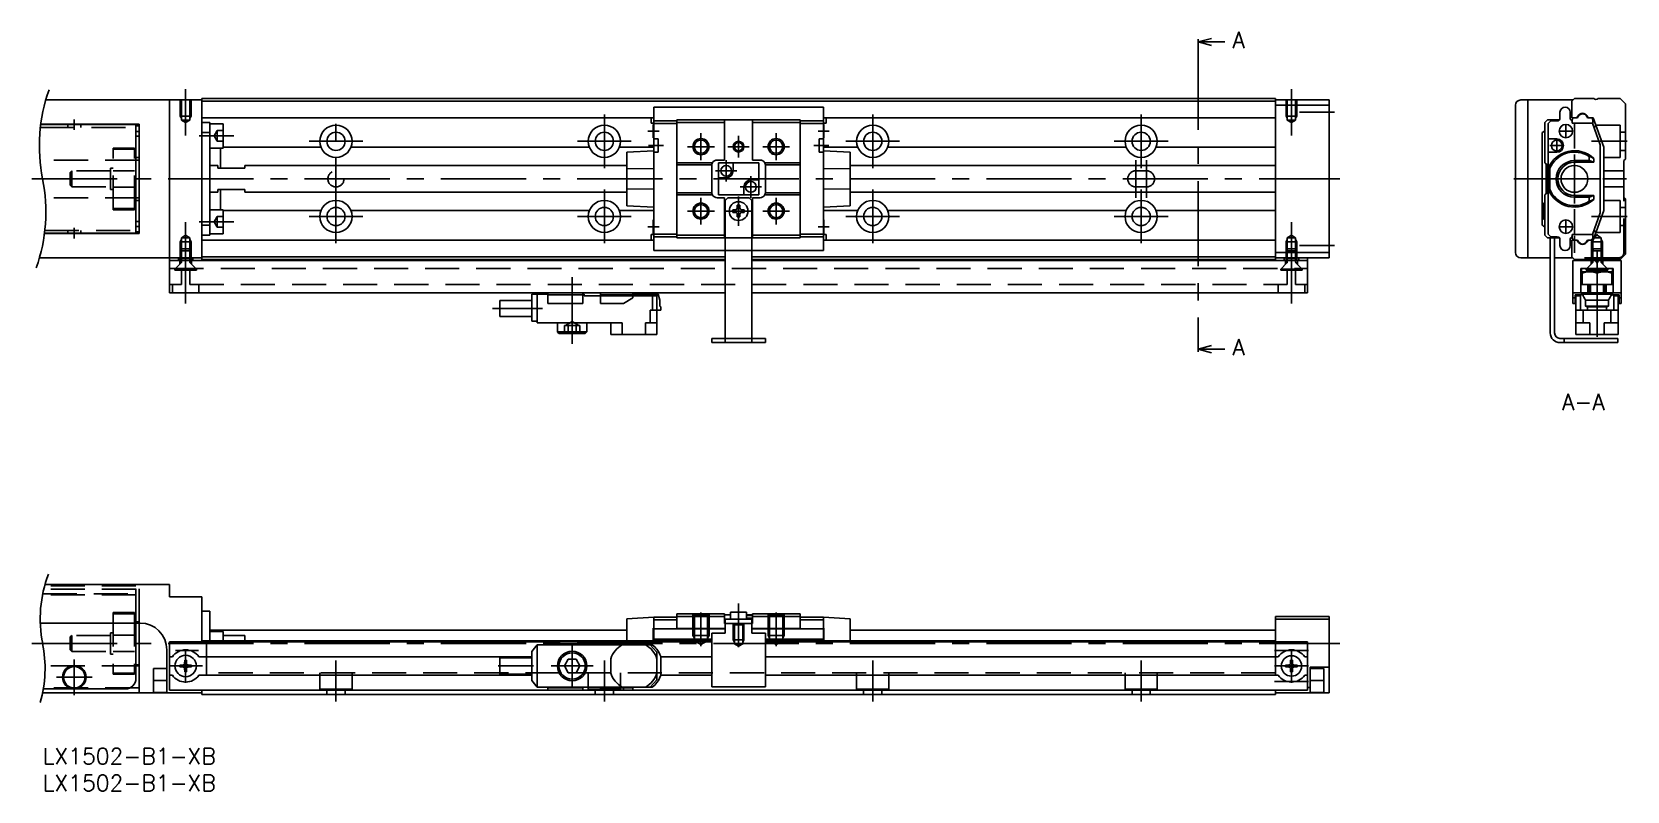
# Model space of a CAD drawing. Extents: x -2 to 295, y -8 to 133.
import ezdxf

# ---------------------------------------------------------------- set-up
doc = ezdxf.new("R2010")
doc.units = 0
doc.header["$LTSCALE"] = 0.5
doc.linetypes.add('CENTER', pattern=[50.8, 31.75, -6.35, 6.35, -6.35])
doc.linetypes.add('DASHED', pattern=[19.05, 12.7, -6.35])
doc.layers.get('0').update_dxf_attribs({"linetype": 'CONTINUOUS'})
for name, color, linetype in [('MSM_CENTER', 1, 'CENTER'), ('MSM_CONTINUOUS', 7, 'CONTINUOUS'), ('MSM_DASHED', 4, 'DASHED'), ('MSM_NARROW', 5, 'CONTINUOUS'), ('MSM_PART_NUMBER', 7, 'CONTINUOUS')]:
    doc.layers.add(name, color=color, linetype=linetype)
doc.styles.get("Standard").update_dxf_attribs({"font": 'txt.shx', "height": 3, "bigfont": 'bigfont.shx'})

# ---------------------------------------------------------------- blocks, each defined once
blk = doc.blocks.new('*U2')
at = {"layer": 'MSM_PART_NUMBER'}
blk.add_text('LX1502-B1-XB', height=3, dxfattribs=at).set_placement((0, -3))
blk = doc.blocks.new('*U3')
at = {"layer": 'MSM_PART_NUMBER'}
blk.add_text('LX1502-B1-XB', height=3, dxfattribs=at).set_placement((0, -8))

msp = doc.modelspace()

# ---------------------------------------------------------------- linework, layer by layer
at = {"color": 7, "linetype": 'CONTINUOUS'}
for p in [(289.3, 90.82), (289.82, 90.82)]:
    msp.add_line(p, (289.56, 90.32), dxfattribs=at)
at = {"layer": 'MSM_CENTER'}
for p, q in [((215.24, 131.02), (215.24, 74.82)), ((26.64, 122.72), (26.64, 114.07)), ((232.64, 122.72), (232.64, 114.07)), ((5.89, 115.13), (5.89, 117.11)), ((54.64, 94.02), (54.64, 118.02)), ((104.64, 108.02), (104.64, 118.02)), ((154.64, 108.02), (154.64, 118.02)), ((204.64, 108.02), (204.64, 118.02)), ((234.14, 118.42), (240.64, 118.42)), ((283.76, 113.61), (283.76, 116.24)), ((285.36, 111.66), (285.36, 116.39)), ((29.14, 114.02), (35.64, 114.02)), ((49.64, 113.02), (59.64, 113.02)), ((99.64, 113.02), (109.64, 113.02)), ((112.74, 114.92), (114.84, 114.92)), ((122.64, 109.52), (122.64, 114.52)), ((129.64, 110.02), (129.64, 114.02)), ((136.64, 109.52), (136.64, 114.52)), ((144.44, 114.92), (146.54, 114.92)), ((149.64, 113.02), (159.64, 113.02)), ((199.64, 113.02), (209.64, 113.02)), ((282.06, 110.91), (282.06, 113.54)), ((285.08, 114.92), (282.45, 114.92)), ((288.56, 113.02), (295.16, 113.02)), ((112.84, 112.22), (115.64, 112.22)), ((120.14, 112.02), (125.14, 112.02)), ((127.64, 112.02), (131.64, 112.02)), ((134.14, 112.02), (139.14, 112.02)), ((143.64, 112.22), (146.44, 112.22)), ((283.38, 112.22), (280.75, 112.22)), ((285.36, 101.46), (285.36, 110.59)), ((125.34, 107.52), (129.34, 107.52)), ((127.34, 105.52), (127.34, 109.52)), ((203.64, 109.52), (203.64, 102.52)), ((205.64, 109.52), (205.64, 102.52)), ((280.14, 107.52), (280.69, 107.52)), ((-2, 106.02), (241.64, 106.02)), ((104.64, 94.02), (104.64, 104.02)), ((129.94, 104.52), (133.94, 104.52)), ((131.94, 102.52), (131.94, 106.52)), ((154.64, 94.02), (154.64, 104.02)), ((204.64, 94.02), (204.64, 104.02)), ((289.93, 106.02), (272.57, 106.02)), ((280.14, 104.52), (280.69, 104.52)), ((290.66, 106.02), (295.06, 106.02)), ((122.64, 97.52), (122.64, 102.52)), ((129.64, 97.27), (129.64, 102.77)), ((136.64, 97.52), (136.64, 102.52)), ((49.64, 99.02), (59.64, 99.02)), ((99.64, 99.02), (109.64, 99.02)), ((120.14, 100.02), (125.14, 100.02)), ((126.89, 100.02), (132.39, 100.02)), ((134.14, 100.02), (139.14, 100.02)), ((149.64, 99.02), (159.64, 99.02)), ((199.64, 99.02), (209.64, 99.02)), ((283.76, 95.81), (283.76, 98.44)), ((285.36, 95.66), (285.36, 100.39)), ((288.56, 99.02), (295.16, 99.02)), ((5.89, 94.93), (5.89, 96.91)), ((26.64, 82.82), (26.64, 97.97)), ((29.14, 98.02), (35.64, 98.02)), ((112.74, 97.12), (114.84, 97.12)), ((144.44, 97.12), (146.54, 97.12)), ((232.64, 82.82), (232.64, 97.97)), ((285.08, 97.12), (282.45, 97.12)), ((285.36, 92.25), (285.36, 95.4)), ((289.56, 76.63), (289.56, 95.74)), ((234.14, 93.62), (240.64, 93.62)), ((98.64, 87.72), (98.64, 75.29)), ((83.78, 81.87), (93.14, 81.87)), ((129.64, 26.92), (129.64, 18.79)), ((122.64, 19), (122.64, 25.29)), ((136.64, 19), (136.64, 25.29)), ((113.73, 21.1), (113.84, 21.1)), ((145.43, 21.1), (145.54, 21.1)), ((-2, 19.5), (241.64, 19.5)), ((26.64, 12.15), (26.64, 18.45)), ((98.64, 11.41), (98.64, 19.19)), ((229.49, 18.2), (235.79, 18.2)), ((232.64, 12.15), (232.64, 18.45)), ((5.89, 9.89), (5.89, 16.51)), ((23.49, 15.3), (29.79, 15.3)), ((54.64, 16.3), (54.64, 8.7)), ((84.84, 15.3), (91.44, 15.3)), ((94.75, 15.3), (102.53, 15.3)), ((104.64, 16.3), (104.64, 8.7)), ((154.64, 16.3), (154.64, 8.7)), ((204.64, 16.3), (204.64, 8.7)), ((229.49, 15.3), (235.79, 15.3)), ((2.58, 13.2), (9.2, 13.2)), ((20.51, 12.6), (23.26, 12.6)), ((229.49, 12.4), (235.79, 12.4)), ((236.01, 12.6), (238.76, 12.6))]:
    msp.add_line(p, q, dxfattribs=at)
at = {"layer": 'MSM_CONTINUOUS'}
for p, q in [((0.59, 120.72), (29.64, 120.72)), ((23.64, 84.82), (23.64, 120.72)), ((29.64, 121.02), (229.64, 121.02)), ((29.64, 90.82), (29.64, 121.02)), ((229.64, 120.52), (29.64, 120.52)), ((145.44, 119.37), (113.84, 119.37)), ((113.84, 119.37), (113.84, 92.67)), ((145.44, 92.67), (145.44, 119.37)), ((229.64, 90.82), (229.64, 121.02)), ((229.64, 120.72), (239.64, 120.72)), ((239.64, 119.72), (229.64, 119.72)), ((239.64, 91.32), (239.64, 120.72)), ((274.36, 92.32), (274.36, 119.72)), ((275.36, 120.72), (285.06, 120.72)), ((276.66, 91.32), (276.66, 120.72)), ((284.86, 120.52), (285.36, 121.02)), ((284.86, 117.42), (284.86, 120.52)), ((285.36, 121.02), (288.96, 121.02)), ((289.76, 121.02), (293.86, 121.02)), ((293.86, 121.02), (294.86, 120.02)), ((294.86, 120.02), (294.86, 109.72)), ((17.39, 116.14), (-0.36, 116.14)), ((17.99, 116.22), (-0.34, 116.22)), ((17.39, 116.22), (17.39, 95.82)), ((17.99, 95.82), (17.99, 116.22)), ((29.64, 117.42), (113.84, 117.42)), ((31.14, 116.52), (29.64, 116.52)), ((31.14, 95.52), (31.14, 116.52)), ((31.34, 116.27), (31.14, 116.35)), ((33.64, 116.27), (31.14, 116.27)), ((33.64, 116.27), (33.64, 111.77)), ((113.34, 117.42), (113.34, 116.37)), ((113.84, 116.37), (113.34, 116.37)), ((113.74, 116.17), (113.74, 113.67)), ((113.84, 116.17), (113.74, 116.17)), ((118.14, 116.82), (113.84, 116.82)), ((118.14, 116.32), (113.84, 116.32)), ((118.14, 117.02), (118.14, 95.02)), ((141.14, 117.02), (118.14, 117.02)), ((127.04, 116.52), (118.14, 116.52)), ((127.04, 117.02), (127.04, 109.52)), ((132.24, 109.52), (132.24, 117.02)), ((141.14, 116.52), (132.24, 116.52)), ((141.14, 117.02), (141.14, 95.02)), ((145.44, 116.82), (141.14, 116.82)), ((145.44, 116.32), (141.14, 116.32)), ((229.64, 117.42), (145.44, 117.42)), ((145.94, 116.37), (145.44, 116.37)), ((145.54, 116.17), (145.44, 116.17)), ((145.54, 116.17), (145.54, 113.67)), ((145.94, 117.42), (145.94, 116.37)), ((280.36, 117.02), (279.86, 116.52)), ((279.86, 116.52), (279.86, 109.02)), ((282.56, 117.02), (280.36, 117.02)), ((280.96, 116.82), (280.46, 116.32)), ((280.46, 116.32), (280.46, 95.72)), ((282.16, 116.82), (280.96, 116.82)), ((282.66, 118.42), (282.66, 117.32)), ((284.56, 117.32), (284.56, 118.42)), ((285.94, 117.42), (284.86, 117.42)), ((284.94, 117.02), (284.94, 116.37)), ((284.94, 116.37), (288.78, 116.37)), ((285.96, 117.67), (285.82, 117.42)), ((286.06, 117.64), (285.94, 117.42)), ((287.79, 117.42), (287.67, 117.64)), ((287.91, 117.42), (287.73, 117.74)), ((288.86, 117.42), (287.79, 117.42)), ((290.16, 112.35), (288.7, 116.37)), ((288.78, 116.37), (288.78, 117.02)), ((290.86, 111.93), (288.86, 117.42)), ((17.99, 115.87), (17.39, 115.87)), ((17.99, 114.87), (17.39, 114.87)), ((17.99, 113.98), (17.39, 113.98)), ((31.14, 114.64), (29.64, 114.64)), ((113.74, 113.67), (113.84, 113.67)), ((114.64, 113.47), (113.84, 113.47)), ((114.64, 113.47), (114.64, 110.97)), ((144.64, 113.47), (145.44, 113.47)), ((144.64, 113.47), (144.64, 110.97)), ((145.44, 113.67), (145.54, 113.67)), ((279.36, 114.64), (279.36, 97.41)), ((282.06, 113.47), (280.46, 113.47)), ((17.99, 110.02), (17.39, 110.02)), ((31.14, 111.77), (33.64, 111.77)), ((33.14, 111.77), (33.14, 108.02)), ((51.85, 111.93), (33.64, 111.93)), ((101.85, 111.93), (57.43, 111.93)), ((113.84, 111.93), (107.43, 111.93)), ((113.84, 111.27), (108.84, 111.01)), ((108.84, 101.03), (108.84, 111.01)), ((113.84, 110.97), (114.64, 110.97)), ((145.44, 110.97), (144.64, 110.97)), ((151.85, 111.93), (145.44, 111.93)), ((150.44, 111.01), (145.44, 111.27)), ((150.44, 111.01), (150.44, 101.03)), ((201.85, 111.93), (157.43, 111.93)), ((229.64, 111.93), (207.43, 111.93)), ((280.46, 110.97), (282.06, 110.97)), ((288.09, 109.43), (288.09, 110.2)), ((290.16, 99.69), (290.16, 112.35)), ((290.86, 100.12), (290.86, 111.93)), ((32.64, 108.52), (31.14, 108.52)), ((32.64, 108.52), (32.64, 108.02)), ((32.64, 108.02), (37.64, 108.02)), ((108.84, 108.52), (37.64, 108.52)), ((37.64, 108.02), (37.64, 108.52)), ((113.84, 107.91), (108.84, 107.94)), ((124.77, 109.02), (118.14, 109.02)), ((124.64, 108.62), (118.14, 108.62)), ((124.64, 108.52), (124.64, 103.52)), ((127.04, 109.52), (125.64, 109.52)), ((133.39, 109.02), (125.89, 109.02)), ((125.89, 109.02), (125.89, 103.02)), ((128.64, 107.52), (128.64, 109.02)), ((133.64, 109.52), (132.24, 109.52)), ((133.39, 103.02), (133.39, 109.02)), ((141.14, 109.02), (134.5, 109.02)), ((141.14, 108.62), (134.63, 108.62)), ((134.64, 103.52), (134.64, 108.52)), ((150.44, 107.94), (145.44, 107.91)), ((229.64, 108.52), (150.44, 108.52)), ((279.86, 109.02), (280.26, 108.62)), ((280.06, 103.22), (280.06, 108.82)), ((280.26, 108.62), (280.26, 103.42)), ((280.76, 107.94), (280.46, 107.91)), ((280.76, 104.1), (280.76, 107.94)), ((288.09, 109.43), (285.36, 109.43)), ((285.36, 109.12), (288.96, 109.12)), ((288.96, 109.12), (288.09, 109.43)), ((288.96, 109.12), (288.96, 109.84)), ((294.86, 109.72), (294.56, 109.42)), ((294.56, 109.42), (294.56, 102.62)), ((37.64, 104.02), (32.64, 104.02)), ((32.64, 104.02), (32.64, 103.52)), ((33.14, 104.02), (33.14, 100.27)), ((37.64, 103.52), (37.64, 104.02)), ((108.84, 104.1), (113.84, 104.14)), ((125.89, 106.22), (127.34, 106.22)), ((130.64, 104.52), (130.64, 103.02)), ((133.39, 105.82), (131.94, 105.82)), ((145.44, 104.14), (150.44, 104.1)), ((280.26, 105.82), (280.06, 105.82)), ((280.16, 105.52), (280.16, 103.52)), ((280.26, 105.52), (280.16, 105.52)), ((280.46, 104.14), (280.76, 104.1)), ((17.39, 102.02), (17.99, 102.02)), ((31.14, 103.52), (32.64, 103.52)), ((37.64, 103.52), (108.84, 103.52)), ((124.64, 103.42), (118.14, 103.42)), ((124.77, 103.02), (118.14, 103.02)), ((125.64, 102.52), (127.04, 102.52)), ((125.89, 103.02), (133.39, 103.02)), ((127.04, 102.52), (127.04, 95.02)), ((127.64, 102.52), (127.14, 102.02)), ((127.14, 75.52), (127.14, 102.02)), ((131.64, 102.52), (127.64, 102.52)), ((129.4, 100.59), (129.41, 101.1)), ((129.88, 100.59), (129.87, 101.1)), ((132.14, 102.02), (131.64, 102.52)), ((132.14, 75.52), (132.14, 102.02)), ((132.24, 102.52), (133.64, 102.52)), ((132.24, 95.02), (132.24, 102.52)), ((141.14, 103.02), (134.5, 103.02)), ((141.14, 103.42), (134.63, 103.42)), ((150.44, 103.52), (229.64, 103.52)), ((279.56, 98.52), (279.56, 101.52)), ((279.86, 101.52), (279.56, 101.52)), ((280.26, 103.42), (279.86, 103.02)), ((279.86, 103.02), (279.86, 95.52)), ((280.16, 103.52), (280.26, 103.52)), ((285.36, 102.92), (288.96, 102.92)), ((285.36, 102.62), (288.09, 102.62)), ((288.09, 102.62), (288.96, 102.92)), ((288.09, 101.85), (288.09, 102.62)), ((288.96, 102.2), (288.96, 102.92)), ((294.56, 102.62), (294.86, 102.32)), ((294.86, 102.32), (294.86, 92.02)), ((33.64, 100.27), (31.14, 100.27)), ((33.64, 100.27), (33.64, 95.77)), ((51.85, 100.12), (33.64, 100.12)), ((101.85, 100.12), (57.43, 100.12)), ((113.84, 100.12), (107.43, 100.12)), ((108.84, 101.03), (113.84, 100.77)), ((113.74, 98.37), (113.74, 95.87)), ((113.84, 98.37), (113.74, 98.37)), ((129.07, 100.26), (128.56, 100.25)), ((129.07, 99.78), (128.56, 99.79)), ((129.3, 100.36), (129.07, 100.26)), ((129.3, 99.68), (129.07, 99.78)), ((129.3, 100.36), (129.4, 100.59)), ((129.3, 99.68), (129.4, 99.46)), ((129.4, 99.46), (129.41, 98.95)), ((129.88, 99.46), (129.87, 98.95)), ((129.98, 100.36), (129.88, 100.59)), ((129.98, 99.68), (129.88, 99.46)), ((129.98, 100.36), (130.2, 100.26)), ((129.98, 99.68), (130.2, 99.78)), ((130.2, 100.26), (130.71, 100.25)), ((130.2, 99.78), (130.71, 99.79)), ((145.44, 100.77), (150.44, 101.03)), ((151.85, 100.12), (145.44, 100.12)), ((145.54, 98.37), (145.44, 98.37)), ((145.54, 98.37), (145.54, 95.87)), ((201.85, 100.12), (157.43, 100.12)), ((229.64, 100.12), (207.43, 100.12)), ((279.56, 98.52), (279.86, 98.52)), ((288.7, 95.67), (290.16, 99.69)), ((288.86, 94.62), (290.86, 100.12)), ((17.99, 95.82), (0.34, 95.82)), ((0.36, 95.91), (17.39, 95.91)), ((17.99, 98.06), (17.39, 98.06)), ((17.99, 97.18), (17.39, 97.18)), ((17.99, 96.18), (17.39, 96.18)), ((31.14, 97.41), (29.64, 97.41)), ((29.64, 95.52), (31.14, 95.52)), ((31.14, 95.69), (31.34, 95.77)), ((31.14, 95.77), (33.64, 95.77)), ((113.34, 95.67), (113.34, 94.62)), ((113.84, 95.67), (113.34, 95.67)), ((113.74, 95.87), (113.84, 95.87)), ((118.14, 95.72), (113.84, 95.72)), ((118.14, 95.22), (113.84, 95.22)), ((127.04, 95.52), (118.14, 95.52)), ((141.14, 95.52), (132.24, 95.52)), ((145.44, 95.72), (141.14, 95.72)), ((145.44, 95.22), (141.14, 95.22)), ((145.44, 95.87), (145.54, 95.87)), ((145.94, 95.67), (145.44, 95.67)), ((145.94, 95.67), (145.94, 94.62)), ((279.86, 95.52), (280.36, 95.02)), ((280.46, 95.72), (280.96, 95.22)), ((280.96, 95.22), (282.16, 95.22)), ((288.78, 95.67), (284.94, 95.67)), ((284.94, 95.67), (284.94, 95.02)), ((288.78, 95.02), (288.78, 95.67)), ((29.64, 94.62), (113.84, 94.62)), ((113.84, 92.67), (145.44, 92.67)), ((141.14, 95.02), (118.14, 95.02)), ((145.44, 94.62), (229.64, 94.62)), ((229.64, 92.32), (239.64, 92.32)), ((280.36, 95.02), (282.56, 95.02)), ((280.86, 95.02), (280.86, 77.32)), ((281.66, 77.32), (281.66, 95.02)), ((282.66, 94.72), (282.66, 93.62)), ((284.56, 93.62), (284.56, 94.72)), ((284.86, 94.62), (285.94, 94.62)), ((284.86, 91.52), (284.86, 94.62)), ((285.82, 94.62), (285.96, 94.38)), ((285.94, 94.62), (286.06, 94.41)), ((287.67, 94.41), (287.79, 94.62)), ((287.73, 94.31), (287.91, 94.62)), ((287.79, 94.62), (288.86, 94.62)), ((29.64, 91.32), (-0.59, 91.32)), ((23.64, 90.82), (127.14, 90.82)), ((29.64, 91.52), (127.14, 91.52)), ((29.64, 91.02), (127.14, 91.02)), ((132.14, 91.52), (229.64, 91.52)), ((132.14, 91.02), (229.64, 91.02)), ((132.14, 90.82), (235.64, 90.82)), ((239.64, 91.32), (229.64, 91.32)), ((235.64, 84.82), (235.64, 91.32)), ((275.36, 91.32), (280.86, 91.32)), ((285.06, 91.32), (281.66, 91.32)), ((285.36, 91.02), (284.86, 91.52)), ((285.06, 90.82), (285.06, 82.82)), ((285.06, 90.82), (294.06, 90.82)), ((293.86, 91.02), (285.36, 91.02)), ((286.56, 91.02), (286.56, 90.82)), ((286.66, 89.32), (286.66, 86.32)), ((292.46, 89.32), (286.66, 89.32)), ((287.66, 89.32), (287.56, 89.22)), ((291.56, 89.22), (287.56, 89.22)), ((287.56, 89.02), (287.56, 89.22)), ((291.46, 89.32), (291.56, 89.22)), ((291.56, 89.02), (291.56, 89.22)), ((292.46, 86.32), (292.46, 89.32)), ((292.56, 90.82), (292.56, 91.02)), ((294.86, 92.02), (293.86, 91.02)), ((294.06, 82.82), (294.06, 90.82)), ((286.66, 86.32), (292.46, 86.32)), ((286.81, 86.32), (286.81, 88.72)), ((286.81, 88.72), (292.31, 88.72)), ((291.56, 89.02), (287.56, 89.02)), ((287.86, 86.32), (287.86, 84.82)), ((288.06, 86.32), (288.06, 84.82)), ((289.56, 86.32), (289.56, 88.48)), ((291.06, 84.82), (291.06, 86.32)), ((291.26, 84.82), (291.26, 86.32)), ((292.31, 86.32), (292.31, 88.72)), ((23.64, 84.82), (127.14, 84.82)), ((85.14, 80.37), (85.14, 83.37)), ((91.14, 83.37), (85.14, 83.37)), ((94.14, 84.52), (91.14, 84.52)), ((91.14, 79.52), (91.14, 84.52)), ((92.14, 84.52), (92.14, 79.22)), ((94.14, 84.82), (94.14, 82.82)), ((100.64, 84.42), (94.14, 84.42)), ((100.64, 84.82), (100.64, 82.82)), ((100.89, 84.52), (100.64, 84.52)), ((100.89, 84.22), (100.89, 84.52)), ((114.51, 84.22), (100.89, 84.22)), ((103.94, 84.82), (103.94, 82.82)), ((109.94, 84.42), (103.94, 84.42)), ((109.94, 83.84), (108.18, 82.82)), ((108.59, 84.22), (108.59, 84.42)), ((109.77, 84.22), (109.77, 84.42)), ((109.94, 84.82), (109.94, 83.84)), ((114.68, 84.52), (109.94, 84.52)), ((113.58, 84.22), (113.58, 81.57)), ((114.44, 84.22), (114.44, 81.57)), ((114.51, 84.22), (114.51, 84.52)), ((115, 83.43), (114.68, 84.52)), ((115, 82.32), (115, 83.43)), ((132.14, 84.82), (235.64, 84.82)), ((294.06, 84.82), (285.06, 84.82)), ((285.46, 83.84), (285.06, 83.84)), ((285.46, 84.42), (286.56, 84.42)), ((285.46, 82.82), (285.46, 84.42)), ((285.61, 84.42), (285.61, 77.02)), ((285.61, 84.22), (286.56, 84.22)), ((286.46, 84.22), (286.46, 81.57)), ((286.56, 84.22), (286.56, 84.52)), ((292.56, 84.52), (286.56, 84.52)), ((287.44, 83.43), (291.68, 83.43)), ((287.44, 82.32), (287.44, 83.43)), ((291.68, 83.43), (291.68, 82.32)), ((292.56, 84.52), (292.56, 84.22)), ((292.56, 84.42), (293.66, 84.42)), ((292.56, 84.22), (293.51, 84.22)), ((292.67, 84.22), (292.67, 81.57)), ((293.51, 77.02), (293.51, 84.42)), ((293.66, 84.42), (293.66, 82.82)), ((293.66, 83.84), (294.06, 83.84)), ((85.14, 80.37), (91.14, 80.37)), ((100.64, 82.82), (94.14, 82.82)), ((108.18, 82.82), (103.94, 82.82)), ((115.14, 81.57), (113.2, 81.57)), ((113.2, 79.22), (113.2, 81.57)), ((114.44, 77.02), (114.44, 81.57)), ((115.14, 82.17), (115, 82.32)), ((115.14, 82.17), (115.14, 81.57)), ((285.46, 82.82), (285.06, 82.82)), ((293.51, 81.57), (285.61, 81.57)), ((287.01, 79.22), (287.01, 81.57)), ((287.44, 82.32), (291.68, 82.32)), ((287.81, 82.17), (287.44, 82.32)), ((287.81, 82.17), (287.81, 81.57)), ((287.81, 82.17), (291.32, 82.17)), ((291.68, 82.32), (291.32, 82.17)), ((291.32, 82.17), (291.32, 81.57)), ((292.11, 79.22), (292.11, 81.57)), ((293.66, 82.82), (294.06, 82.82)), ((92.14, 79.52), (91.14, 79.52)), ((92.14, 79.22), (107.98, 79.22)), ((95.89, 79.22), (95.89, 77.52)), ((95.89, 77.52), (96.19, 77.22)), ((95.89, 77.52), (101.39, 77.52)), ((101.09, 77.22), (101.39, 77.52)), ((101.39, 77.52), (101.39, 79.22)), ((105.84, 79.22), (105.84, 77.02)), ((107.98, 77.02), (107.98, 79.22)), ((114.44, 79.22), (112.29, 79.22)), ((112.29, 79.22), (112.29, 77.02)), ((285.61, 79.22), (288.24, 79.22)), ((288.24, 77.02), (288.24, 79.22)), ((290.89, 79.22), (293.51, 79.22)), ((290.89, 79.22), (290.89, 77.02)), ((96.19, 77.22), (101.09, 77.22)), ((114.44, 77.02), (105.84, 77.02)), ((124.64, 76.32), (127.14, 76.32)), ((124.64, 75.52), (124.64, 76.32)), ((134.64, 75.52), (124.64, 75.52)), ((132.14, 76.32), (134.64, 76.32)), ((134.64, 76.32), (134.64, 75.52)), ((293.46, 76.32), (282.66, 76.32)), ((282.66, 75.52), (293.46, 75.52)), ((283.46, 75.52), (283.46, 76.32)), ((293.51, 77.02), (285.61, 77.02)), ((293.46, 75.52), (293.46, 76.32)), ((23.64, 30.5), (0.44, 30.5)), ((23.64, 30.5), (23.64, 28.2)), ((23.64, 28.2), (29.64, 28.2)), ((29.64, 19.8), (29.64, 28.2)), ((31.14, 25.5), (29.64, 25.5)), ((31.14, 25.5), (31.14, 20)), ((108.84, 24.1), (113.84, 24.4)), ((108.84, 20), (108.84, 24.1)), ((118.14, 24.4), (113.84, 24.4)), ((113.84, 20), (113.84, 24.4)), ((118.14, 23.9), (113.84, 23.9)), ((118.14, 25), (118.14, 22.3)), ((127.04, 25), (118.14, 25)), ((127.04, 24.5), (118.14, 24.5)), ((127.04, 25), (127.04, 23.2)), ((127.04, 24.8), (128.14, 24.8)), ((127.14, 24), (127.14, 21.4)), ((132.14, 24), (127.14, 24)), ((128.14, 25.3), (131.14, 25.3)), ((128.14, 25.3), (128.14, 24)), ((131.14, 24), (131.14, 25.3)), ((132.24, 24.8), (131.14, 24.8)), ((132.24, 24.7), (131.14, 24.7)), ((131.14, 24.2), (132.24, 24.2)), ((132.14, 24), (132.14, 21.4)), ((132.24, 25), (132.24, 23.2)), ((141.14, 25), (132.24, 25)), ((141.14, 24.5), (132.24, 24.5)), ((141.14, 25), (141.14, 22.3)), ((145.44, 24.4), (141.14, 24.4)), ((145.44, 23.9), (141.14, 23.9)), ((145.44, 24.4), (150.44, 24.1)), ((145.44, 20), (145.44, 24.4)), ((150.44, 24.1), (150.44, 20)), ((229.64, 24.5), (229.64, 19.8)), ((239.64, 24.5), (229.64, 24.5)), ((239.64, 24), (229.64, 24)), ((239.64, 24.5), (239.64, 10.3)), ((18.14, 23.3), (-0.44, 23.3)), ((17.39, 23.3), (17.39, 13.02)), ((17.99, 23.3), (17.99, 15.3)), ((108.84, 22), (31.14, 22)), ((33.64, 21.75), (31.14, 21.75)), ((33.64, 21.75), (33.64, 20)), ((33.64, 21), (37.64, 21)), ((37.64, 21), (37.64, 20)), ((113.84, 22.35), (113.74, 22.35)), ((113.74, 22.35), (113.74, 20)), ((127.14, 22.2), (113.84, 22.2)), ((127.14, 22.3), (118.14, 22.3)), ((124.64, 21.4), (124.64, 11.4)), ((124.64, 21.4), (127.14, 21.4)), ((127.04, 23.2), (127.14, 23.2)), ((132.14, 23.2), (132.24, 23.2)), ((141.14, 22.3), (132.14, 22.3)), ((145.44, 22.2), (132.14, 22.2)), ((132.14, 21.4), (134.64, 21.4)), ((134.64, 21.4), (134.64, 11.4)), ((145.54, 22.35), (145.44, 22.35)), ((145.54, 22.35), (145.54, 20)), ((229.64, 22), (150.44, 22)), ((23.14, 18.3), (23.14, 10.3)), ((124.64, 19.8), (23.64, 19.8)), ((23.64, 19.8), (23.64, 10.8)), ((24.73, 18.2), (29.04, 18.2)), ((124.64, 20), (29.64, 20)), ((92.14, 19.25), (91.14, 18)), ((91.14, 18), (91.14, 12.61)), ((113.58, 19.25), (92.14, 19.25)), ((92.14, 19.25), (92.14, 11.35)), ((94.14, 19.8), (94.14, 19.25)), ((100.64, 19.4), (94.14, 19.4)), ((100.64, 19.8), (100.64, 19.25)), ((103.94, 19.8), (103.94, 19.25)), ((109.94, 19.4), (103.94, 19.4)), ((108.18, 19.4), (108.18, 19.8)), ((109.94, 19.8), (109.94, 19.25)), ((114.44, 17.85), (113.2, 19.25)), ((124.64, 20.3), (113.84, 20.3)), ((114.44, 17.85), (114.44, 12.75)), ((145.44, 20.3), (134.64, 20.3)), ((229.64, 20), (134.64, 20)), ((235.64, 19.8), (134.64, 19.8)), ((235.64, 19.8), (235.64, 10.8)), ((17.39, 15.5), (17.99, 15.5)), ((17.99, 15.3), (17.39, 15.3)), ((24.17, 17), (23.64, 17)), ((26.25, 15.49), (25.55, 15.47)), ((26.25, 15.11), (25.55, 15.13)), ((26.45, 15.69), (26.46, 16.39)), ((26.45, 14.91), (26.46, 14.21)), ((26.83, 15.69), (26.81, 16.39)), ((26.83, 14.91), (26.81, 14.21)), ((27.03, 15.49), (27.72, 15.47)), ((27.03, 15.11), (27.72, 15.13)), ((91.14, 17), (29.11, 17)), ((85.14, 13.8), (85.14, 16.8)), ((91.14, 16.8), (85.14, 16.8)), ((97.92, 16.55), (97.2, 15.3)), ((97.2, 15.3), (97.92, 14.05)), ((99.36, 16.55), (97.92, 16.55)), ((100.08, 15.3), (99.36, 16.55)), ((99.36, 14.05), (100.08, 15.3)), ((105.84, 16.63), (105.84, 13.97)), ((115.14, 13.54), (115.14, 17.06)), ((124.64, 17), (115.14, 17)), ((230.17, 17), (134.64, 17)), ((232.25, 15.49), (231.55, 15.47)), ((232.25, 15.11), (231.55, 15.13)), ((232.45, 15.69), (232.46, 16.39)), ((232.45, 14.91), (232.46, 14.21)), ((232.83, 15.69), (232.81, 16.39)), ((232.83, 14.91), (232.81, 14.21)), ((233.03, 15.49), (233.72, 15.47)), ((233.03, 15.11), (233.72, 15.13)), ((235.64, 17), (235.11, 17)), ((236.14, 15.1), (236.14, 10.3)), ((236.14, 15.1), (239.64, 15.1)), ((20.64, 10.35), (20.64, 14.85)), ((23.14, 14.85), (20.64, 14.85)), ((24.17, 13.6), (23.64, 13.6)), ((91.14, 13.6), (29.11, 13.6)), ((85.14, 13.8), (91.14, 13.8)), ((91.14, 12.61), (92.14, 11.35)), ((97.92, 14.05), (99.36, 14.05)), ((113.2, 11.35), (114.44, 12.75)), ((124.64, 13.6), (115.14, 13.6)), ((230.17, 13.6), (134.64, 13.6)), ((235.64, 13.6), (235.11, 13.6)), ((238.64, 14.85), (236.14, 14.85)), ((238.64, 14.85), (238.64, 10.35)), ((29.64, 10.3), (0, 10.3)), ((0.13, 11.02), (5.6, 11.02)), ((6.17, 11.02), (15.39, 11.02)), ((20.64, 10.35), (23.14, 10.35)), ((235.64, 10.8), (23.64, 10.8)), ((29.64, 10.8), (29.64, 10)), ((229.64, 10), (29.64, 10)), ((92.14, 11.35), (113.58, 11.35)), ((94.14, 11.35), (94.14, 10.8)), ((100.64, 11.2), (94.14, 11.2)), ((100.64, 11.35), (100.64, 10.8)), ((103.94, 11.35), (103.94, 10.8)), ((109.94, 11.2), (103.94, 11.2)), ((108.18, 11.2), (108.18, 10.8)), ((109.94, 11.35), (109.94, 10.8)), ((134.64, 11.4), (124.64, 11.4)), ((229.64, 10.8), (229.64, 10)), ((229.64, 10.3), (239.64, 10.3)), ((236.14, 11.3), (235.64, 11.3)), ((236.14, 10.35), (238.64, 10.35))]:
    msp.add_line(p, q, dxfattribs=at)
for centre, radius in [((54.64, 113.02), 3), ((104.64, 113.02), 3), ((154.64, 113.02), 3), ((204.64, 113.02), 3), ((283.76, 114.92), 1.25), ((54.64, 113.02), 1.7), ((104.64, 113.02), 1.7), ((122.64, 112.02), 1.23), ((136.64, 112.02), 1.23), ((154.64, 113.02), 1.7), ((204.64, 113.02), 1.7), ((282.06, 112.22), 1), ((129.64, 112.02), 0.784), ((127.34, 107.52), 1), ((285.36, 106.02), 2.5), ((131.94, 104.52), 1), ((54.64, 99.02), 3), ((104.64, 99.02), 3), ((122.64, 100.02), 1.23), ((129.64, 100.02), 1.75), ((136.64, 100.02), 1.23), ((154.64, 99.02), 3), ((204.64, 99.02), 3), ((54.64, 99.02), 1.7), ((104.64, 99.02), 1.7), ((154.64, 99.02), 1.7), ((204.64, 99.02), 1.7), ((283.76, 97.12), 1.25), ((98.64, 15.3), 2.75), ((5.89, 13.2), 2.2), ((5.89, 13.2), 2), ((26.64, 15.3), 2), ((98.64, 15.3), 2.45), ((232.64, 15.3), 1.9)]:
    msp.add_circle(centre, radius, dxfattribs=at)
for centre, radius, start, end in [((275.36, 119.72), 1, 90, 180), ((283.61, 118.42), 0.95, 0, 180), ((289.36, 121.32), 0.5, 216.8699, 323.1301), ((282.16, 117.32), 0.5, 270, 0), ((285.06, 117.32), 0.5, 180, 256.2905), ((285.34, 117.02), 0.4, 90, 180), ((286.93, 117.15), 1.1, 93.6747, 152.0371), ((286.93, 117.15), 1, 94.042, 150.9996), ((286.79, 117.15), 1.1, 32.0371, 86.3253), ((286.79, 117.15), 1, 29.0004, 85.958), ((288.38, 117.02), 0.4, 0, 90), ((285.36, 106.02), 10.5, 66.7984, 70.5242), ((285.36, 106.02), 10.5, 121.5881, 124.8499), ((282.06, 112.22), 1.25, 270, 90), ((285.36, 106.02), 5.25, 46.7082, 158.9605), ((285.36, 106.02), 4.99, 56.853, 157.3406), ((286.76, 105.69), 4.7, 62.1148, 73.6165), ((125.45, 108.58), 0.812, 147.1247, 177.1361), ((125.64, 108.52), 1, 174.2608, 180), ((125.64, 108.52), 1, 90, 150), ((127.34, 107.52), 1.3, 270, 0), ((133.64, 108.52), 1, 30, 90), ((133.6, 108.51), 1.04, 6.2531, 29.4861), ((133.64, 108.52), 1, 0, 5.7392), ((285.36, 106.02), 3.41, 90, 270), ((285.36, 106.02), 3.1, 90, 270), ((131.94, 104.52), 1.3, 90, 180), ((285.36, 106.02), 5.25, 201.0395, 313.2918), ((285.36, 106.02), 4.99, 202.6594, 303.147), ((125.64, 103.52), 1, 180, 185.7392), ((125.68, 103.54), 1.04, 186.2531, 209.4861), ((125.64, 103.52), 1, 210, 270), ((129.64, 100.02), 1.1, 77.8196, 102.1804), ((133.64, 103.52), 1, 270, 330), ((133.6, 103.54), 1.04, 330.5139, 353.7469), ((133.64, 103.52), 1, 354.2608, 0), ((286.76, 106.36), 4.71, 286.3898, 297.8789), ((129.64, 100.02), 1.1, 167.8196, 192.1804), ((129.64, 100.02), 1.1, 257.8196, 282.1804), ((129.64, 100.02), 1.1, 347.8196, 12.1804), ((285.36, 106.02), 10.5, 235.1501, 238.4119), ((282.16, 94.72), 0.5, 0, 90), ((285.06, 94.72), 0.5, 103.7095, 180), ((285.36, 106.02), 10.5, 289.4758, 293.2016), ((275.36, 92.32), 1, 180, 270), ((283.61, 93.62), 0.95, 180, 0), ((285.34, 95.02), 0.4, 180, 270), ((286.93, 94.89), 1.1, 207.9629, 266.3253), ((286.93, 94.89), 1, 209.0004, 265.958), ((286.79, 94.89), 1, 274.042, 330.9996), ((286.79, 94.89), 1.1, 273.6747, 327.9629), ((288.38, 95.02), 0.4, 270, 0), ((288.19, 84.75), 3.97, 69.7547, 110.2453), ((290.94, 84.69), 4.03, 70.0556, 109.9444), ((295.42, 88.61), 9.51, 205.4329, 212.9545), ((284.2, 88.33), 8.94, 326.8076, 334.8049), ((282.66, 77.32), 1.8, 180, 270), ((282.66, 77.32), 1, 180, 270), ((18.14, 18.3), 5, 0, 90), ((26.64, 15.3), 3, 34.5181, 145.4819), ((110.14, 15.3), 4.5, 118.6246, 162.8538), ((110.14, 15.3), 4.5, 17.1462, 61.3754), ((110.51, 15.3), 5, 38.3525, 52.1855), ((110.14, 15.3), 5.3, 19.37, 35.8295), ((232.64, 15.3), 3, 34.5181, 145.4819), ((26.64, 15.3), 1.1, 170.8687, 189.1313), ((26.24, 15.7), 0.208, 270, 360), ((26.24, 14.9), 0.208, 0, 90), ((26.64, 15.3), 1.1, 80.8687, 99.1313), ((27.03, 15.7), 0.208, 180, 270), ((27.03, 14.9), 0.208, 90, 180), ((26.64, 15.3), 1.1, 350.8687, 9.1313), ((232.64, 15.3), 1.1, 170.8687, 189.1313), ((232.24, 15.7), 0.208, 270, 360), ((232.24, 14.9), 0.208, 0, 90), ((232.64, 15.3), 1.1, 80.8687, 99.1313), ((233.03, 15.7), 0.208, 180, 270), ((233.03, 14.9), 0.208, 90, 180), ((232.64, 15.3), 1.1, 350.8687, 9.1313), ((15.39, 13.02), 2, 269.9651, 359.965), ((15.39, 13.05), 2, 269.97, 359.104), ((26.64, 15.3), 3, 214.5181, 325.4819), ((26.64, 15.3), 1.1, 260.8687, 279.1313), ((110.14, 15.3), 4.5, 197.1462, 241.3754), ((110.14, 15.3), 4.5, 298.6246, 342.8538), ((110.51, 15.3), 5, 307.8145, 321.6475), ((110.14, 15.3), 5.3, 324.1705, 340.63), ((232.64, 15.3), 3, 214.5181, 325.4819), ((232.64, 15.3), 1.1, 260.8687, 279.1313)]:
    msp.add_arc(centre, radius, start, end, dxfattribs=at)
at = {"layer": 'MSM_DASHED'}
for p, q in [((25.64, 120.72), (25.64, 117.72)), ((25.86, 120.72), (25.86, 116.97)), ((27.42, 120.72), (27.42, 116.97)), ((27.64, 120.72), (27.64, 117.72)), ((231.64, 120.72), (231.64, 117.72)), ((231.86, 120.72), (231.86, 116.97)), ((233.42, 120.72), (233.42, 116.97)), ((233.64, 120.72), (233.64, 117.72)), ((4.69, 116.22), (4.69, 115.62)), ((7.09, 116.22), (7.09, 115.62)), ((25.64, 117.72), (27.64, 117.72)), ((25.64, 117.72), (25.86, 117.35)), ((25.86, 116.97), (27.42, 116.97)), ((25.86, 116.97), (26.64, 116.52)), ((27.42, 116.97), (26.64, 116.52)), ((27.64, 117.72), (27.42, 117.35)), ((231.64, 117.72), (231.86, 117.35)), ((231.64, 117.72), (233.64, 117.72)), ((231.86, 116.97), (232.64, 116.52)), ((231.86, 116.97), (233.42, 116.97)), ((233.42, 116.97), (232.64, 116.52)), ((233.64, 117.72), (233.42, 117.35)), ((293.86, 116.02), (289.37, 116.02)), ((293.86, 110.02), (293.86, 116.02)), ((-0.42, 115.62), (17.39, 115.62)), ((31.96, 114.02), (32.54, 115.02)), ((32.54, 113.02), (31.96, 114.02)), ((32.54, 115.02), (32.54, 113.02)), ((32.54, 115.02), (33.64, 115.02)), ((33.64, 114.02), (32.54, 114.02)), ((32.54, 113.02), (33.64, 113.02)), ((294.86, 114.72), (293.86, 114.72)), ((17.14, 111.77), (13.14, 111.77)), ((13.14, 100.27), (13.14, 111.77)), ((17.14, 111.57), (13.14, 111.57)), ((17.14, 100.27), (17.14, 111.77)), ((17.39, 110.02), (17.14, 110.02)), ((290.86, 110.02), (293.86, 110.02)), ((293.86, 111.32), (294.86, 111.32)), ((17.99, 109.52), (-0.5, 109.52)), ((5.44, 107.52), (5.14, 107.22)), ((5.14, 104.82), (5.14, 107.22)), ((12.64, 107.52), (5.44, 107.52)), ((5.44, 107.52), (5.44, 104.52)), ((12.64, 104.02), (12.64, 108.02)), ((13.14, 108.02), (12.64, 108.02)), ((13.14, 107.55), (17.14, 107.55)), ((203.64, 107.52), (205.64, 107.52)), ((290.86, 107.52), (294.56, 107.52)), ((5.14, 104.82), (5.44, 104.52)), ((5.44, 104.52), (12.64, 104.52)), ((12.64, 104.02), (13.14, 104.02)), ((17.14, 104.49), (13.14, 104.49)), ((203.64, 104.52), (205.64, 104.52)), ((290.86, 104.52), (294.56, 104.52)), ((17.99, 102.52), (0.5, 102.52)), ((17.14, 102.02), (17.39, 102.02)), ((293.86, 102.02), (290.86, 102.02)), ((293.86, 96.02), (293.86, 102.02)), ((294.56, 92.32), (294.56, 102.62)), ((13.14, 100.48), (17.14, 100.48)), ((13.14, 100.27), (17.14, 100.27)), ((32.54, 99.02), (31.96, 98.02)), ((32.54, 97.02), (32.54, 99.02)), ((32.54, 99.02), (33.64, 99.02)), ((294.86, 100.72), (293.86, 100.72)), ((0.42, 96.42), (17.39, 96.42)), ((4.69, 96.42), (4.69, 95.82)), ((7.09, 96.42), (7.09, 95.82)), ((25.86, 95.07), (26.64, 95.52)), ((27.42, 95.07), (26.64, 95.52)), ((31.96, 98.02), (32.54, 97.02)), ((33.64, 98.02), (32.54, 98.02)), ((32.54, 97.02), (33.64, 97.02)), ((231.86, 95.07), (232.64, 95.52)), ((233.42, 95.07), (232.64, 95.52)), ((289.56, 95.52), (288.78, 95.07)), ((289.37, 96.02), (293.86, 96.02)), ((290.35, 95.07), (289.56, 95.52)), ((293.86, 97.32), (294.86, 97.32)), ((25.64, 94.32), (25.86, 94.7)), ((25.64, 90.82), (25.64, 94.32)), ((25.64, 94.32), (27.64, 94.32)), ((25.64, 92.64), (26.02, 93.02)), ((27.64, 92.64), (25.64, 92.64)), ((25.86, 90.52), (25.86, 95.07)), ((25.86, 95.07), (27.42, 95.07)), ((27.26, 93.02), (26.02, 93.02)), ((27.26, 93.02), (27.64, 92.64)), ((27.42, 90.52), (27.42, 95.07)), ((27.64, 94.32), (27.42, 94.7)), ((27.64, 90.82), (27.64, 94.32)), ((231.64, 94.32), (231.86, 94.7)), ((231.64, 90.82), (231.64, 94.32)), ((231.64, 94.32), (233.64, 94.32)), ((231.64, 92.64), (232.02, 93.02)), ((233.64, 92.64), (231.64, 92.64)), ((231.86, 90.52), (231.86, 95.07)), ((231.86, 95.07), (233.42, 95.07)), ((233.26, 93.02), (232.02, 93.02)), ((233.26, 93.02), (233.64, 92.64)), ((233.42, 90.52), (233.42, 95.07)), ((233.64, 94.32), (233.42, 94.7)), ((233.64, 90.82), (233.64, 94.32)), ((288.78, 94.82), (288.56, 94.32)), ((290.56, 94.32), (288.56, 94.32)), ((288.56, 90.82), (288.56, 94.32)), ((288.56, 92.64), (288.94, 93.02)), ((290.56, 92.64), (288.56, 92.64)), ((288.78, 95.07), (290.35, 95.07)), ((288.78, 90.52), (288.78, 95.07)), ((290.18, 93.02), (288.94, 93.02)), ((290.18, 93.02), (290.56, 92.64)), ((290.35, 90.52), (290.35, 95.07)), ((290.35, 94.82), (290.56, 94.32)), ((290.56, 90.82), (290.56, 94.32)), ((23.64, 89.32), (235.64, 89.32)), ((25.8, 90.38), (24.64, 89.22)), ((24.64, 89.02), (24.64, 89.22)), ((28.64, 89.22), (24.64, 89.22)), ((25.29, 90.82), (25.29, 91.32)), ((25.54, 90.12), (25.54, 90.82)), ((25.64, 91.2), (25.86, 90.82)), ((27.64, 91.2), (25.64, 91.2)), ((25.87, 86.32), (25.87, 89.32)), ((27.41, 86.32), (27.41, 89.32)), ((27.64, 91.2), (27.42, 90.82)), ((27.48, 90.38), (28.64, 89.22)), ((27.74, 90.12), (27.74, 90.82)), ((27.99, 91.32), (27.99, 90.82)), ((28.64, 89.02), (28.64, 89.22)), ((231.8, 90.38), (230.64, 89.22)), ((234.64, 89.22), (230.64, 89.22)), ((230.64, 89.02), (230.64, 89.22)), ((231.29, 90.82), (231.29, 91.32)), ((231.54, 90.12), (231.54, 90.82)), ((233.64, 91.2), (231.64, 91.2)), ((231.64, 91.2), (231.86, 90.82)), ((231.87, 86.32), (231.87, 89.32)), ((233.41, 86.32), (233.41, 89.32)), ((233.64, 91.2), (233.42, 90.82)), ((233.48, 90.38), (234.64, 89.22)), ((233.74, 90.12), (233.74, 90.82)), ((233.99, 91.32), (233.99, 90.82)), ((234.64, 89.02), (234.64, 89.22)), ((293.56, 91.32), (285.06, 91.32)), ((286.66, 89.32), (286.56, 89.32)), ((286.56, 89.32), (286.56, 84.82)), ((288.72, 90.38), (287.66, 89.32)), ((288.21, 90.82), (288.21, 91.32)), ((288.46, 90.12), (288.46, 90.82)), ((290.56, 91.2), (288.56, 91.2)), ((288.56, 91.2), (288.78, 90.82)), ((290.56, 91.2), (290.35, 90.82)), ((290.41, 90.38), (291.46, 89.32)), ((290.66, 90.12), (290.66, 90.82)), ((290.91, 91.32), (290.91, 90.82)), ((292.56, 89.32), (292.46, 89.32)), ((292.56, 89.32), (292.56, 84.82)), ((23.64, 86.32), (25.87, 86.32)), ((24.17, 86.32), (24.17, 84.82)), ((28.64, 89.02), (24.64, 89.02)), ((27.41, 86.32), (231.87, 86.32)), ((29.11, 86.32), (29.11, 84.82)), ((230.17, 86.32), (230.17, 84.82)), ((234.64, 89.02), (230.64, 89.02)), ((233.41, 86.32), (235.64, 86.32)), ((235.11, 86.32), (235.11, 84.82)), ((97.2, 78.72), (100.08, 78.72)), ((97.2, 77.22), (97.2, 78.72)), ((97.39, 78.72), (98.64, 79.44)), ((97.92, 77.22), (97.92, 78.72)), ((98.64, 79.44), (99.89, 78.72)), ((99.36, 77.22), (99.36, 78.72)), ((100.08, 77.22), (100.08, 78.72)), ((132.14, 76.32), (127.14, 76.32)), ((17.39, 30.2), (0.36, 30.2)), ((17.39, 23.3), (17.39, 30.2)), ((17.99, 23.3), (17.99, 30.5)), ((17.39, 28.55), (-0.03, 28.55)), ((0.01, 28.74), (17.39, 28.74)), ((17.39, 29.6), (0.2, 29.6)), ((17.14, 25.25), (13.14, 25.25)), ((13.14, 25.25), (13.14, 13.75)), ((13.14, 25.04), (17.14, 25.04)), ((17.14, 25.25), (17.14, 13.75)), ((121.14, 25), (121.41, 24.73)), ((121.14, 25), (121.14, 21)), ((121.41, 24.73), (121.41, 20)), ((121.41, 24.73), (123.87, 24.73)), ((123.87, 24.73), (124.14, 25)), ((123.87, 20), (123.87, 24.73)), ((124.14, 25), (124.14, 21)), ((135.14, 25), (135.41, 24.73)), ((135.14, 25), (135.14, 21)), ((135.41, 24.73), (135.41, 20)), ((135.41, 24.73), (137.87, 24.73)), ((137.87, 24.73), (138.14, 25)), ((137.87, 20), (137.87, 24.73)), ((138.14, 25), (138.14, 21)), ((5.44, 21), (5.14, 20.7)), ((12.64, 21), (5.44, 21)), ((5.44, 21), (5.44, 18)), ((13.14, 21.5), (12.64, 21.5)), ((12.64, 21.5), (12.64, 17.5)), ((17.14, 21.03), (13.14, 21.03)), ((17.99, 23.5), (17.14, 23.5)), ((121.41, 20.5), (121.14, 21)), ((121.14, 21), (124.14, 21)), ((123.87, 20.5), (124.14, 21)), ((132.14, 23.2), (127.14, 23.2)), ((128.64, 23.2), (128.86, 22.98)), ((128.64, 23.2), (128.64, 20.2)), ((128.86, 22.98), (128.86, 19.45)), ((128.86, 22.98), (130.42, 22.98)), ((130.42, 22.98), (130.64, 23.2)), ((130.42, 19.45), (130.42, 22.98)), ((130.64, 23.2), (130.64, 20.2)), ((135.41, 20.5), (135.14, 21)), ((135.14, 21), (138.14, 21)), ((137.87, 20.5), (138.14, 21)), ((5.14, 20.7), (5.14, 18.3)), ((5.14, 18.3), (5.44, 18)), ((5.44, 18), (12.64, 18)), ((13.14, 17.97), (17.14, 17.97)), ((30.52, 19.8), (30.52, 10.8)), ((121.41, 20), (122.64, 19.29)), ((122.64, 19.29), (123.87, 20)), ((128.86, 19.7), (128.64, 20.2)), ((128.64, 20.2), (130.64, 20.2)), ((128.86, 19.45), (129.64, 19)), ((128.86, 19.45), (130.42, 19.45)), ((129.64, 19), (130.42, 19.45)), ((130.42, 19.7), (130.64, 20.2)), ((135.41, 20), (136.64, 19.29)), ((136.64, 19.29), (137.87, 20)), ((229.64, 19.8), (229.64, 10.8)), ((17.39, 15.3), (0.45, 15.3)), ((12.64, 17.5), (13.14, 17.5)), ((17.14, 15.5), (17.39, 15.5)), ((17.99, 10.3), (17.99, 15.3)), ((17.14, 13.96), (13.14, 13.96)), ((13.14, 13.75), (17.14, 13.75)), ((229.64, 14), (30.52, 14)), ((51.64, 14), (51.64, 11)), ((57.64, 11), (57.64, 14)), ((101.64, 14), (101.64, 11)), ((107.64, 11), (107.64, 14)), ((151.64, 14), (151.64, 11)), ((157.64, 11), (157.64, 14)), ((201.64, 14), (201.64, 11)), ((207.64, 11), (207.64, 14)), ((15.39, 11.05), (0.13, 11.05)), ((17.99, 11.21), (0.16, 11.21)), ((5.59, 11.02), (6.19, 11.02)), ((15.39, 11.05), (15.39, 11.02)), ((57.64, 11), (51.64, 11)), ((52.94, 11), (52.94, 10)), ((56.34, 10), (56.34, 11)), ((107.64, 11), (101.64, 11)), ((102.94, 11), (102.94, 10)), ((106.34, 10), (106.34, 11)), ((157.64, 11), (151.64, 11)), ((152.94, 11), (152.94, 10)), ((156.34, 10), (156.34, 11)), ((207.64, 11), (201.64, 11)), ((202.94, 11), (202.94, 10)), ((206.34, 10), (206.34, 11))]:
    msp.add_line(p, q, dxfattribs=at)
msp.add_circle((54.64, 106.02), 1.5, dxfattribs=at)
for centre, radius, start, end in [((203.64, 106.02), 1.5, 90, 270), ((205.64, 106.02), 1.5, 270, 90), ((293.56, 92.32), 1, 270, 0), ((25.66, 90.52), 0.2, 315, 0), ((27.62, 90.52), 0.2, 180, 225), ((231.66, 90.52), 0.2, 315, 0), ((233.62, 90.52), 0.2, 180, 225), ((288.58, 90.52), 0.2, 315, 0), ((290.55, 90.52), 0.2, 180, 225)]:
    msp.add_arc(centre, radius, start, end, dxfattribs=at)
at = {"layer": 'MSM_NARROW'}
for p, q in [((288.33, 86.32), (288.33, 84.82)), ((290.79, 86.32), (290.79, 84.82))]:
    msp.add_line(p, q, dxfattribs=at)
for centre, radius in [((122.64, 112.02), 1.5), ((129.64, 112.02), 1), ((136.64, 112.02), 1.5), ((122.64, 100.02), 1.5), ((136.64, 100.02), 1.5)]:
    msp.add_circle(centre, radius, dxfattribs=at)
for centre, radius, start, end in [((30.5, 112.16), 31.11, 160.3622, 191.3736), ((-30.5, 99.89), 31.11, 340.3622, 11.3736), ((22.83, 24.09), 23.28, 159.1234, 191.3736), ((-22.83, 14.91), 23.28, 344.0452, 11.3736)]:
    msp.add_arc(centre, radius, start, end, dxfattribs=at)
at = {"layer": 'MSM_PART_NUMBER'}
for p, q in [((215.24, 131.52), (217.74, 132.19)), ((215.24, 132.02), (215.24, 131.02)), ((217.74, 130.85), (215.24, 131.52)), ((215.24, 131.52), (220.24, 131.52)), ((215.24, 74.32), (217.74, 74.99)), ((215.24, 74.82), (215.24, 73.82)), ((217.74, 73.65), (215.24, 74.32)), ((215.24, 74.32), (220.24, 74.32))]:
    msp.add_line(p, q, dxfattribs=at)

# ---------------------------------------------------------------- block references
at = {"layer": 'MSM_CONTINUOUS'}
for name in ['*U2', '*U3']:
    msp.add_blockref(name, (0, 0), dxfattribs=at)

# ---------------------------------------------------------------- texts
at = {"layer": 'MSM_PART_NUMBER'}
for s, p in [('A', (221.66, 130.39)), ('A', (221.66, 73.19)), ('A-A', (283.04, 62.97))]:
    msp.add_text(s, height=3, dxfattribs=at).set_placement(p)

doc.saveas('drawing.dxf')
